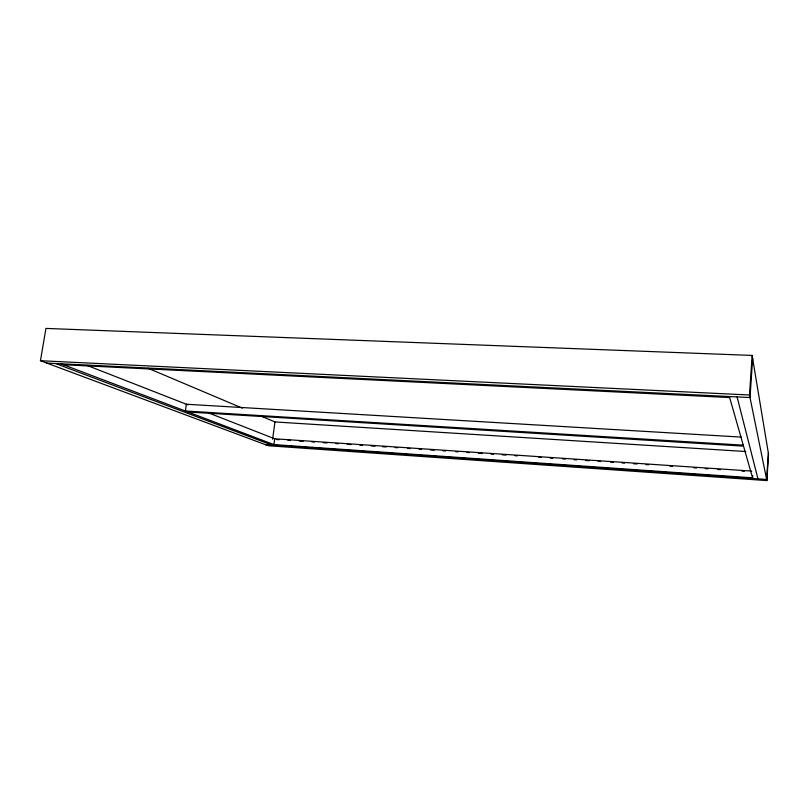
<?xml version="1.0" encoding="UTF-8"?>
<svg xmlns="http://www.w3.org/2000/svg" width="809" height="809" viewBox="0 0 809 809"><rect width="100%" height="100%" fill="white"/><g stroke="black" fill="none" stroke-linecap="round" stroke-linejoin="round"><path stroke-width="1.21" d="M768.338 452.939L766.649 479.464L265.19 444.576M766.881 480.586L768.55 454.233L752.137 355.434L45.941 328.414L40.45 360.713L268.355 445.759L766.881 480.586L749.498 395.004L752.137 355.434M752.724 475.601L752.582 477.816L273.948 444.606L274.726 438.791L208.904 413.055M752.633 358.377L750.024 397.553L46.831 363.089M272.613 439.257L274.949 421.944L260.994 416.038M40.45 360.713L749.498 395.004M63.375 364.728L729.647 397.543M741.256 437.093L186.353 404.237L185.352 410.992L743.249 445.162M187.931 411.973L743.532 446.133M274.949 421.944L745.827 451.523M274.726 438.791L751.753 471.081M276.607 439.52L279.135 439.692M287.953 440.298L290.482 440.46M299.31 441.067L303.092 441.32M311.91 441.916L314.438 442.088M323.256 442.685L327.048 442.948M335.866 443.544L338.395 443.716M347.213 444.313L350.995 444.576M359.823 445.172L362.351 445.344M371.169 445.941L374.951 446.194M382.526 446.71L386.308 446.972M395.126 447.569L397.654 447.741M407.736 448.419L410.254 448.591M419.082 449.197L421.61 449.369M430.428 449.966L434.211 450.219M443.039 450.815L445.567 450.987M455.649 451.675L458.167 451.847M466.995 452.443L469.523 452.615M478.341 453.212L482.124 453.475M490.952 454.071L493.47 454.243M502.298 454.84L506.08 455.103M514.908 455.7L517.426 455.872M538.865 457.328L541.383 457.5M550.211 458.096L552.729 458.268M562.821 458.946L565.339 459.118M574.168 459.724L576.686 459.896M585.514 460.493L589.296 460.746M598.124 461.342L600.642 461.514M610.734 462.202L613.252 462.374M622.081 462.97L624.599 463.142M633.427 463.739L637.209 464.002M646.037 464.599L648.555 464.771M669.994 466.227L672.512 466.399M693.95 467.855L696.468 468.017M705.296 468.623L707.814 468.795M717.907 469.473L720.425 469.645M741.863 471.101L744.381 471.273M55.599 363.524L271.834 445.041M60.887 363.777L275.829 445.314M86.937 365.365L188.062 404.904M148.199 368.307L242.387 408.171M729.364 396.541L752.774 478.503M737.09 396.916L757.962 478.857"/></g></svg>
